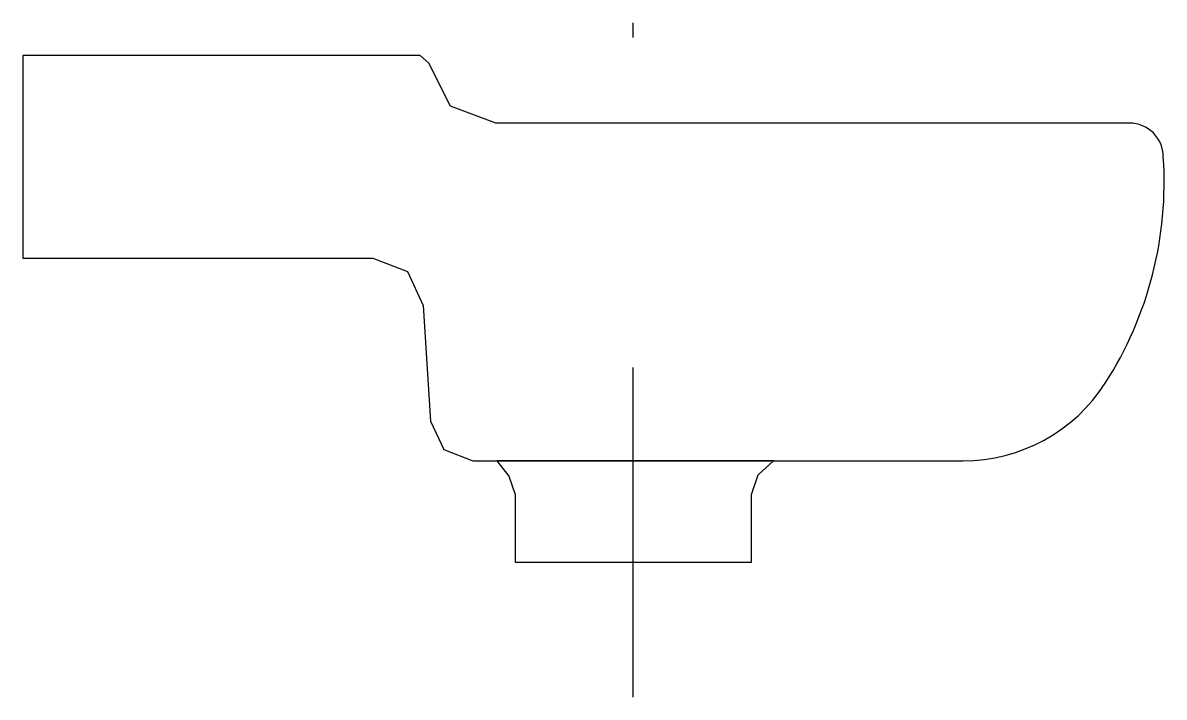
# Model space of a CAD drawing. Extents: x -1030.787 to -1030.441, y 929.917 to 930.121.
import ezdxf

# ---------------------------------------------------------------- set-up
doc = ezdxf.new("R2010")
doc.units = 0
doc.header["$LTSCALE"] = 0.2
doc.header["$MEASUREMENT"] = 0
doc.linetypes.add('AXES', pattern=[0.5400000065565109, 0.300000011920929, -0.07999999821186066, 0.07999999821186066, -0.07999999821186066])
doc.layers.get('0').update_dxf_attribs({"linetype": 'CONTINUOUS'})
doc.layers.add('DECA_EIXOS', color=5, linetype='AXES')

msp = doc.modelspace()

# ---------------------------------------------------------------- linework, layer by layer
at = {"linetype": 'CONTINUOUS'}
for p, q in [((-1030.66647829533, 930.111208204226), (-1030.786927421399, 930.1112082094135)), ((-1030.786927421399, 930.1112082094135), (-1030.786927421399, 930.0497751102598)), ((-1030.663935255716, 930.1089401317629), (-1030.66647829533, 930.111208204226)), ((-1030.657307278768, 930.0958700645019), (-1030.663935255716, 930.1089401317629)), ((-1030.643583523371, 930.0907304852843), (-1030.657307278768, 930.0958700645019)), ((-1030.6019274214, 930.0907304995814), (-1030.643583523371, 930.0907304852843)), ((-1030.451546468331, 930.090730551195), (-1030.6019274214, 930.0907304995815)), ((-1030.786927421399, 930.0497751102598), (-1030.680891207566, 930.0497751102598)), ((-1030.680891207566, 930.0497751102598), (-1030.670309886451, 930.0456924624136)), ((-1030.670309886451, 930.0456924624136), (-1030.66556389677, 930.0353915910026)), ((-1030.66556389677, 930.0353915910026), (-1030.664449250475, 930.0178602737863)), ((-1030.664449250475, 930.0178602737863), (-1030.66333460418, 930.0003289565698)), ((-1030.66333460418, 930.0003289565698), (-1030.659320102876, 929.9918080837696)), ((-1030.659320102876, 929.9918080837696), (-1030.650561801997, 929.9883420111064)), ((-1030.650561801997, 929.9883420111064), (-1030.643281004133, 929.9883420111063)), ((-1030.643281004133, 929.9883420111063), (-1030.6019274214, 929.9883420111063)), ((-1030.6019274214, 929.9883420111062), (-1030.643281004133, 929.9883420111063)), ((-1030.643281004133, 929.9883420111063), (-1030.63962228655, 929.983707715604)), ((-1030.6019274214, 929.9883420111063), (-1030.501964197252, 929.9883420111063)), ((-1030.559428845001, 929.9883420111063), (-1030.6019274214, 929.9883420111064)), ((-1030.564045867226, 929.9840594081163), (-1030.559428845001, 929.9883420111063)), ((-1030.63962228655, 929.983707715604), (-1030.637763354412, 929.9781034957242)), ((-1030.566091410272, 929.978103458467), (-1030.564045867226, 929.9840594081163)), ((-1030.637763354412, 929.9781034957242), (-1030.637763317789, 929.9576254615295)), ((-1030.566091446893, 929.9576254615297), (-1030.566091410272, 929.978103458467)), ((-1030.637763317789, 929.9576254615295), (-1030.601927421399, 929.9576254615295)), ((-1030.6019274214, 929.9576254615296), (-1030.566091446893, 929.9576254615297))]:
    msp.add_line(p, q, dxfattribs=at)
for centre, radius, start, end in [((-1030.451546464817, 930.080491881277), 0.01023866991796848, 359.9974652133141, 90.00001966474332), ((-1030.553665480001, 930.072715890019), 0.1126264107349949, 327.3090751836293, 3.958753435219373), ((-1030.501964197252, 930.0395362604008), 0.05119424929455363, 270, 327.3086598048746)]:
    msp.add_arc(centre, radius, start, end, dxfattribs=at)
at = {"layer": 'DECA_EIXOS'}
msp.add_lwpolyline([(-1030.6019274214, 929.9166700620939), (-1030.6019274214, 930.1211369378586)], dxfattribs=at)

doc.saveas('drawing.dxf')
